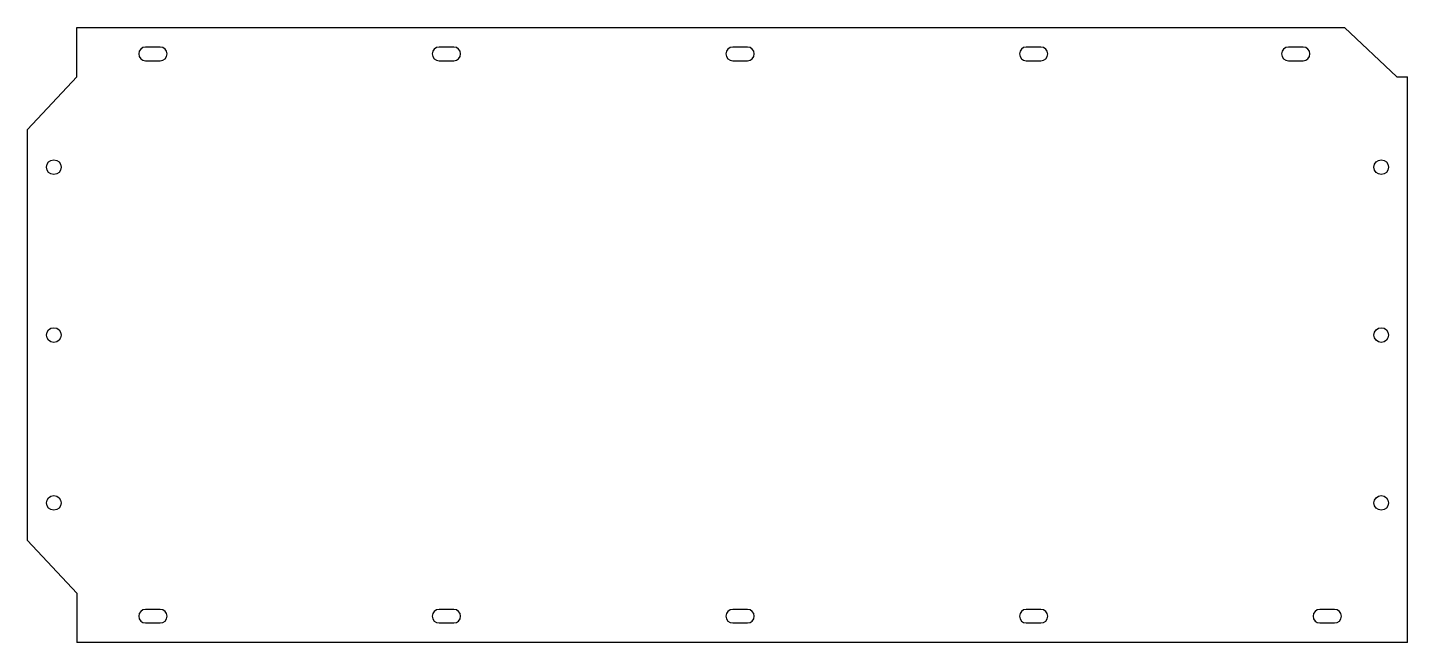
# Model space of a CAD drawing. Header units: millimetres. Extents: x 4754 to 6070, y 471 to 1057.
import ezdxf

# ---------------------------------------------------------------- set-up
doc = ezdxf.new("R2010")
doc.units = ezdxf.units.MM

msp = doc.modelspace()

# ---------------------------------------------------------------- linework, layer by layer
for p, q in [((4801.5, 1056.8), (6010.5, 1056.8)), ((4801.5, 1009.8), (4801.5, 1056.8)), ((6060.5, 1009.8), (6010.5, 1056.8)), ((4801.5, 1009.8), (4754.5, 959.8)), ((6060.5, 1009.8), (6070.5, 1009.8)), ((6070.5, 517.8), (6070.5, 1009.8)), ((4754.5, 567.8), (4754.5, 959.8)), ((4801.5, 517.8), (4754.5, 567.8)), ((4801.5, 517.8), (4801.5, 470.8)), ((6070.5, 470.8), (6070.5, 517.8)), ((6070.5, 470.8), (4801.5, 470.8))]:
    msp.add_line(p, q)
for points in [[(4867, 1025.3), (4881, 1025.3, 1), (4881, 1038.3), (4867, 1038.3, 1)], [(5147, 1025.3), (5161, 1025.3, 1), (5161, 1038.3), (5147, 1038.3, 1)], [(5427, 1025.3), (5441, 1025.3, 1), (5441, 1038.3), (5427, 1038.3, 1)], [(5707, 1025.3), (5721, 1025.3, 1), (5721, 1038.3), (5707, 1038.3, 1)], [(5957, 1025.3), (5971, 1025.3, 1), (5971, 1038.3), (5957, 1038.3, 1)], [(4867, 489.3), (4881, 489.3, 1), (4881, 502.3), (4867, 502.3, 1)], [(5147, 489.3), (5161, 489.3, 1), (5161, 502.3), (5147, 502.3, 1)], [(5427, 489.3), (5441, 489.3, 1), (5441, 502.3), (5427, 502.3, 1)], [(5707, 489.3), (5721, 489.3, 1), (5721, 502.3), (5707, 502.3, 1)], [(5987, 489.3), (6001, 489.3, 1), (6001, 502.3), (5987, 502.3, 1)]]:
    msp.add_lwpolyline(points, format="xyb", close=True)
for centre in [(4779.5, 923.8), (6045.5, 923.8), (4779.5, 763.8), (6045.5, 763.8), (4779.5, 603.8), (6045.5, 603.8)]:
    msp.add_circle(centre, 7)

doc.saveas('drawing.dxf')
